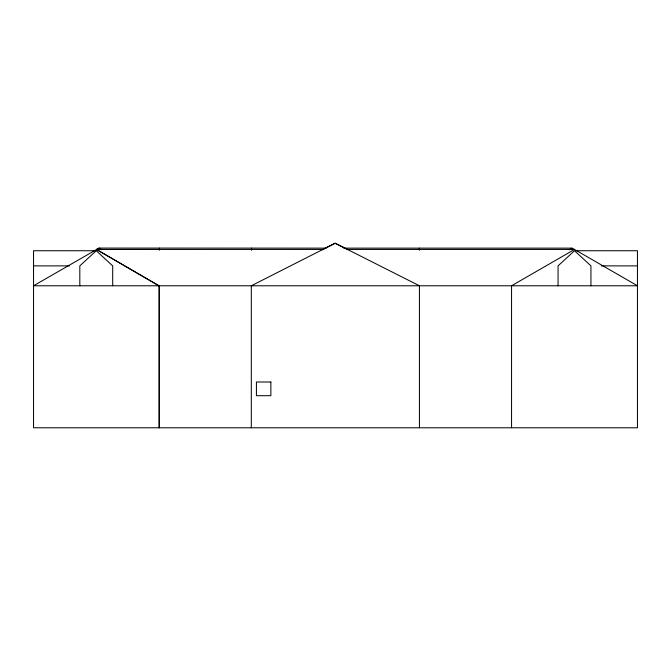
<?xml version="1.0" encoding="UTF-8"?>
<svg xmlns="http://www.w3.org/2000/svg" width="671" height="671" viewBox="0 0 671 671"><rect width="100%" height="100%" fill="white"/><g stroke="black" fill="none" stroke-linecap="round" stroke-linejoin="round"><path stroke-width="1.01" d="M569.243 249.797L571.91 248.136L574.502 249.436L637.45 285.779L33.55 285.779L99.073 248.077L326.114 248.136M158.968 427.779L158.968 285.779L96.473 249.436L99.073 248.077L101.732 249.746M322.139 249.838L335.131 243.221L348.148 249.763M343.72 248.136L571.91 248.136M322.902 249.436L96.356 249.436L158.968 285.779M346.899 249.436L574.502 249.436L511.554 285.779L511.554 427.779M96.473 249.453L159.287 249.453M95.441 250.736L33.55 250.736L33.55 427.779L637.45 427.779L637.45 250.736L575.559 250.736M33.55 265.875L69.532 265.875M601.275 265.875L637.45 265.875M590.941 285.779L590.941 265.875L574.502 250.736L558.062 265.875L558.062 285.779M419.341 248.136L419.341 250.233M419.434 427.779L419.434 285.779L335.131 243.221L251.306 285.779L251.306 427.779M251.524 248.136L251.524 250.233M159.404 248.136L159.404 250.233M159.446 285.779L159.446 427.779M112.694 285.779L112.694 265.875L96.255 250.736L79.815 265.875L79.815 285.779M270.866 382.009L256.423 382.009L256.423 395.689L270.866 395.689L270.866 382.009"/></g></svg>
